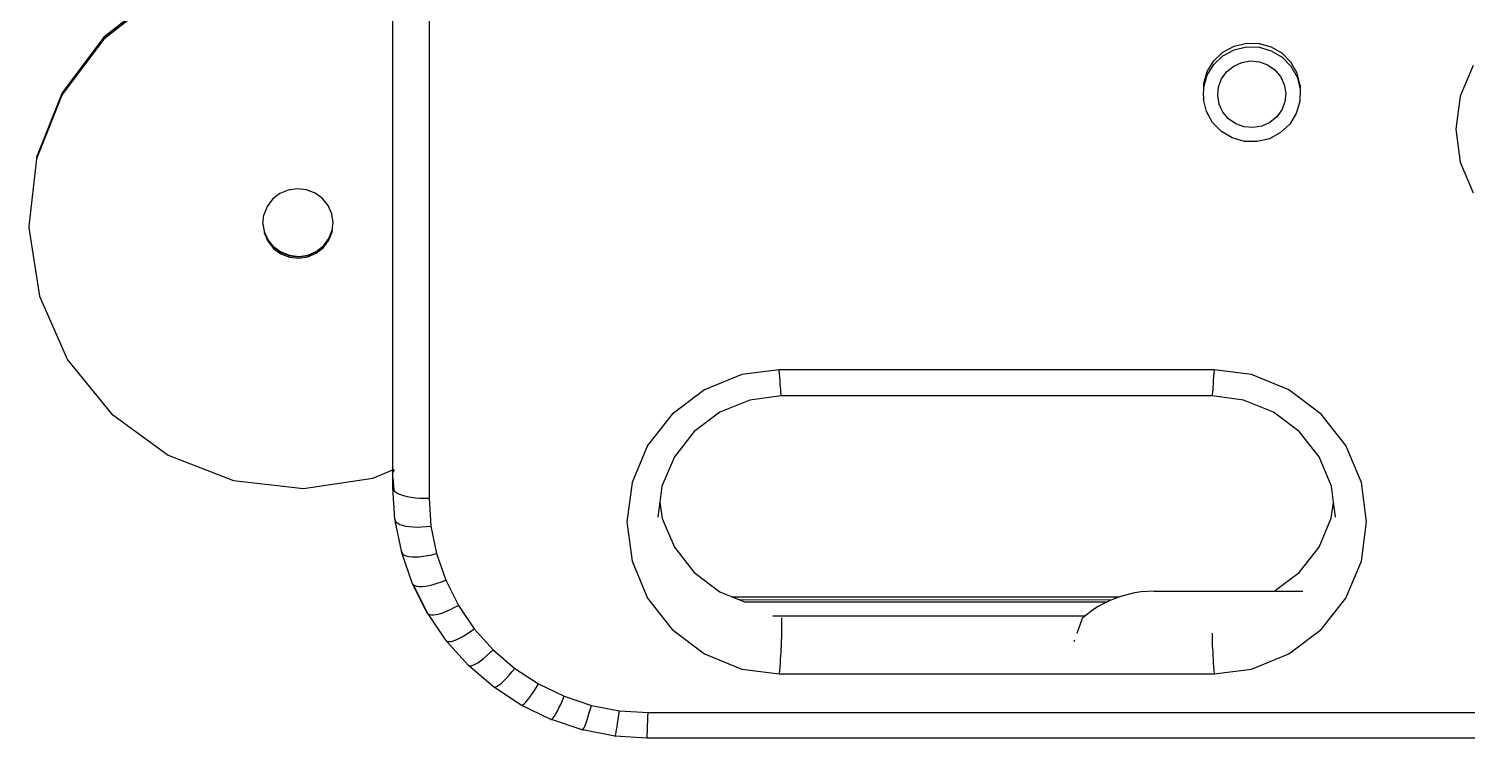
# Model space of a CAD drawing. Extents: x 3485972 to 3601240, y -625657 to -591207.
# Drawn here: x 3510098.2 to 3510334.1, y -597266.4 to -597150 of the extents above; entities that cross this region are included whole.
import ezdxf

# ---------------------------------------------------------------- set-up
doc = ezdxf.new("R2010")
doc.units = 0
doc.header["$LTSCALE"] = 6
doc.header["$MEASUREMENT"] = 0
doc.layers.add('medical equipment', color=171, linetype='CONTINUOUS', lineweight=25)

msp = doc.modelspace()

# ---------------------------------------------------------------- linework, layer by layer
at = {"layer": 'medical equipment'}
for p, q in [((3510163.88, -597085.52), (3510163.88, -597227)), ((3510157.93, -597222.35), (3510157.93, -597141.66)), ((3510119.56, -597144.33), (3510110.55, -597151.38)), ((3510119.56, -597144.61), (3510110.56, -597151.67)), ((3510110.58, -597151.46), (3510119.59, -597144.4)), ((3510110.55, -597151.38), (3510103.72, -597160.5)), ((3510110.56, -597151.67), (3510103.73, -597160.79)), ((3510103.75, -597160.58), (3510110.58, -597151.46)), ((3510294.06, -597153.82), (3510295.88, -597152.83)), ((3510295.88, -597152.83), (3510297.9, -597152.35)), ((3510295.88, -597153.46), (3510297.9, -597152.97)), ((3510297.9, -597152.35), (3510299.98, -597152.39)), ((3510297.9, -597152.97), (3510299.98, -597153.01)), ((3510299.98, -597152.39), (3510301.98, -597152.96)), ((3510299.98, -597153.01), (3510301.98, -597153.58)), ((3510301.98, -597152.96), (3510303.76, -597154.01)), ((3510291.48, -597156.97), (3510292.56, -597155.23)), ((3510292.56, -597155.23), (3510294.06, -597153.82)), ((3510292.56, -597155.85), (3510294.06, -597154.44)), ((3510294.06, -597154.44), (3510295.88, -597153.46)), ((3510295.81, -597156.11), (3510297.13, -597155.51)), ((3510297.13, -597155.51), (3510298.57, -597155.27)), ((3510298.57, -597155.27), (3510300.02, -597155.4)), ((3510300.02, -597155.4), (3510301.38, -597155.9)), ((3510301.98, -597153.58), (3510303.76, -597154.64)), ((3510305.2, -597155.48), (3510303.76, -597154.01)), ((3510303.76, -597154.64), (3510305.2, -597156.11)), ((3510306.2, -597157.27), (3510305.2, -597155.48)), ((3510290.9, -597158.93), (3510291.48, -597156.97)), ((3510290.9, -597159.56), (3510291.48, -597157.6)), ((3510291.48, -597157.6), (3510292.56, -597155.85)), ((3510293.84, -597158.19), (3510294.69, -597157.02)), ((3510294.69, -597157.02), (3510295.81, -597156.11)), ((3510301.38, -597155.9), (3510302.57, -597156.72)), ((3510302.57, -597156.72), (3510303.5, -597157.82)), ((3510303.5, -597157.82), (3510304.11, -597159.12)), ((3510305.2, -597156.11), (3510306.2, -597157.9)), ((3510306.7, -597159.25), (3510306.2, -597157.27)), ((3510306.2, -597157.9), (3510306.7, -597159.88)), ((3510335.08, -597156.02), (3510332.95, -597161.05)), ((3510290.86, -597160.97), (3510290.9, -597159.56)), ((3510290.9, -597159.56), (3510290.9, -597158.93)), ((3510293.2, -597160.95), (3510293.34, -597159.52)), ((3510293.34, -597159.52), (3510293.84, -597158.19)), ((3510304.11, -597159.12), (3510304.35, -597160.53)), ((3510306.7, -597159.88), (3510306.66, -597161.92)), ((3510306.7, -597159.25), (3510306.7, -597159.88)), ((3510103.72, -597160.5), (3510099.52, -597171.07)), ((3510103.73, -597160.79), (3510099.53, -597171.35)), ((3510099.55, -597171.14), (3510103.75, -597160.58)), ((3510290.86, -597160.97), (3510290.86, -597161.6)), ((3510291.35, -597163.58), (3510290.86, -597161.6)), ((3510293.45, -597162.35), (3510293.2, -597160.95)), ((3510294.06, -597163.65), (3510293.45, -597162.35)), ((3510304.22, -597161.95), (3510303.71, -597163.29)), ((3510304.35, -597160.53), (3510304.22, -597161.95)), ((3510306.66, -597161.92), (3510306.08, -597163.88)), ((3510332.95, -597161.05), (3510332.23, -597166.45)), ((3510292.36, -597165.37), (3510291.35, -597163.58)), ((3510294.99, -597164.75), (3510294.06, -597163.65)), ((3510296.18, -597165.58), (3510294.99, -597164.75)), ((3510302.87, -597164.46), (3510301.75, -597165.37)), ((3510303.71, -597163.29), (3510302.87, -597164.46)), ((3510306.08, -597163.88), (3510305, -597165.62)), ((3510293.8, -597166.84), (3510292.36, -597165.37)), ((3510295.58, -597167.89), (3510293.8, -597166.84)), ((3510297.54, -597166.07), (3510296.18, -597165.58)), ((3510298.99, -597166.2), (3510297.54, -597166.07)), ((3510300.43, -597165.96), (3510298.99, -597166.2)), ((3510301.75, -597165.37), (3510300.43, -597165.96)), ((3510303.5, -597167.03), (3510301.68, -597168.02)), ((3510305, -597165.62), (3510303.5, -597167.03)), ((3510332.23, -597166.45), (3510332.95, -597171.85)), ((3510297.58, -597168.46), (3510295.58, -597167.89)), ((3510299.66, -597168.5), (3510297.58, -597168.46)), ((3510301.68, -597168.02), (3510299.66, -597168.5)), ((3510099.53, -597171.35), (3510098.24, -597182.35)), ((3510099.52, -597171.07), (3510099.55, -597171.14)), ((3510099.55, -597171.14), (3510099.53, -597171.35)), ((3510332.95, -597171.85), (3510335.08, -597176.89)), ((3510140.79, -597176.45), (3510139.4, -597177.04)), ((3510142.28, -597176.23), (3510140.79, -597176.45)), ((3510143.78, -597176.4), (3510142.28, -597176.23)), ((3510145.18, -597176.95), (3510143.78, -597176.4)), ((3510146.4, -597177.83), (3510145.18, -597176.95)), ((3510137.33, -597179.16), (3510136.78, -597180.54)), ((3510138.23, -597177.97), (3510137.33, -597179.16)), ((3510139.4, -597177.04), (3510138.23, -597177.97)), ((3510147.34, -597179), (3510146.4, -597177.83)), ((3510147.94, -597180.36), (3510147.34, -597179)), ((3510136.61, -597182.02), (3510136.78, -597180.54)), ((3510148.17, -597181.83), (3510147.94, -597180.36)), ((3510098.24, -597182.35), (3510098.27, -597182.43)), ((3510098.27, -597182.43), (3510098.25, -597182.64)), ((3510098.25, -597182.64), (3510099.98, -597193.87)), ((3510136.61, -597182.02), (3510136.84, -597183.2)), ((3510136.84, -597183.2), (3510136.87, -597183.28)), ((3510136.87, -597183.28), (3510136.84, -597183.49)), ((3510136.84, -597183.49), (3510137.45, -597184.85)), ((3510137.47, -597184.64), (3510136.87, -597183.28)), ((3510147.45, -597184.4), (3510148, -597183.02)), ((3510147.45, -597184.69), (3510148, -597183.31)), ((3510147.48, -597184.48), (3510148.03, -597183.1)), ((3510148, -597183.02), (3510148.17, -597181.83)), ((3510148.03, -597183.1), (3510148, -597183.02)), ((3510148, -597183.31), (3510148.03, -597183.1)), ((3510137.45, -597184.85), (3510138.39, -597186.02)), ((3510138.38, -597185.73), (3510137.47, -597184.64)), ((3510138.38, -597185.73), (3510139.6, -597186.61)), ((3510138.41, -597185.81), (3510138.38, -597185.73)), ((3510138.39, -597186.02), (3510139.6, -597186.9)), ((3510138.41, -597185.81), (3510139.63, -597186.69)), ((3510145.37, -597186.52), (3510146.55, -597185.59)), ((3510145.38, -597186.81), (3510146.56, -597185.88)), ((3510145.4, -597186.6), (3510146.58, -597185.67)), ((3510146.55, -597185.59), (3510147.45, -597184.4)), ((3510146.56, -597185.88), (3510147.45, -597184.69)), ((3510146.58, -597185.67), (3510147.48, -597184.48)), ((3510139.6, -597186.61), (3510141, -597187.16)), ((3510139.6, -597186.9), (3510141.01, -597187.45)), ((3510139.63, -597186.69), (3510141.03, -597187.24)), ((3510141, -597187.16), (3510142.5, -597187.33)), ((3510141.01, -597187.45), (3510142.51, -597187.62)), ((3510141.03, -597187.24), (3510142.53, -597187.41)), ((3510142.5, -597187.33), (3510143.99, -597187.11)), ((3510142.51, -597187.62), (3510144, -597187.4)), ((3510142.53, -597187.41), (3510144.02, -597187.19)), ((3510143.99, -597187.11), (3510145.37, -597186.52)), ((3510144, -597187.4), (3510145.38, -597186.81)), ((3510144.02, -597187.19), (3510145.4, -597186.6)), ((3510099.98, -597193.87), (3510104.6, -597204.29)), ((3510104.6, -597204.29), (3510111.8, -597213.18)), ((3510215.19, -597206.74), (3510209.04, -597209.24)), ((3510221.31, -597205.95), (3510215.19, -597206.74)), ((3510292.59, -597205.95), (3510221.31, -597205.95)), ((3510221.35, -597206.56), (3510221.31, -597205.95)), ((3510221.39, -597207.17), (3510221.35, -597206.56)), ((3510221.43, -597207.75), (3510221.39, -597207.17)), ((3510292.51, -597207.17), (3510292.47, -597207.75)), ((3510292.55, -597206.56), (3510292.51, -597207.17)), ((3510292.59, -597205.95), (3510292.55, -597206.56)), ((3510298.72, -597206.74), (3510292.59, -597205.95)), ((3510304.87, -597209.24), (3510298.72, -597206.74)), ((3510209.04, -597209.24), (3510203.76, -597213.21)), ((3510221.47, -597208.3), (3510221.43, -597207.75)), ((3510221.51, -597208.8), (3510221.47, -597208.3)), ((3510221.54, -597209.24), (3510221.51, -597208.8)), ((3510221.57, -597209.61), (3510221.54, -597209.24)), ((3510221.6, -597209.9), (3510221.57, -597209.61)), ((3510221.62, -597210.1), (3510221.6, -597209.9)), ((3510292.31, -597209.9), (3510292.29, -597210.1)), ((3510292.34, -597209.61), (3510292.31, -597209.9)), ((3510292.37, -597209.24), (3510292.34, -597209.61)), ((3510292.4, -597208.8), (3510292.37, -597209.24)), ((3510292.44, -597208.3), (3510292.4, -597208.8)), ((3510292.47, -597207.75), (3510292.44, -597208.3)), ((3510310.15, -597213.21), (3510304.87, -597209.24)), ((3510216.5, -597210.9), (3510211.58, -597212.9)), ((3510221.63, -597210.22), (3510216.5, -597210.9)), ((3510221.65, -597210.16), (3510221.62, -597210.1)), ((3510221.65, -597210.16), (3510221.63, -597210.22)), ((3510292.27, -597210.22), (3510221.63, -597210.22)), ((3510221.65, -597210.1), (3510221.65, -597210.16)), ((3510292.26, -597210.16), (3510292.26, -597210.1)), ((3510292.29, -597210.1), (3510292.26, -597210.16)), ((3510292.27, -597210.22), (3510292.26, -597210.16)), ((3510297.4, -597210.9), (3510292.27, -597210.22)), ((3510302.33, -597212.9), (3510297.4, -597210.9)), ((3510111.8, -597213.18), (3510121.08, -597219.95)), ((3510203.76, -597213.21), (3510199.71, -597218.39)), ((3510211.58, -597212.9), (3510207.35, -597216.08)), ((3510306.56, -597216.08), (3510302.33, -597212.9)), ((3510314.2, -597218.39), (3510310.15, -597213.21)), ((3510207.35, -597216.08), (3510204.1, -597220.23)), ((3510309.81, -597220.23), (3510306.56, -597216.08)), ((3510199.71, -597218.39), (3510197.16, -597224.42)), ((3510316.75, -597224.42), (3510314.2, -597218.39)), ((3510121.08, -597219.95), (3510131.81, -597224.12)), ((3510204.1, -597220.23), (3510202.06, -597225.06)), ((3510311.85, -597225.06), (3510309.81, -597220.23)), ((3510131.81, -597224.12), (3510143.27, -597225.42)), ((3510143.27, -597225.42), (3510154.66, -597223.75)), ((3510154.66, -597223.75), (3510157.93, -597222.35)), ((3510157.93, -597225.3), (3510157.93, -597222.35)), ((3510157.99, -597222.33), (3510158.16, -597222.26)), ((3510158.01, -597222.64), (3510157.99, -597222.72)), ((3510158.14, -597225.75), (3510157.99, -597223.65)), ((3510158.16, -597222.4), (3510158.01, -597222.64)), ((3510158.28, -597230.46), (3510157.93, -597225.3)), ((3510157.93, -597225.3), (3510157.99, -597225.54)), ((3510157.99, -597225.54), (3510158.14, -597225.75)), ((3510158.14, -597225.75), (3510158.16, -597225.78)), ((3510158.16, -597225.78), (3510158.41, -597226.01)), ((3510158.41, -597226.01), (3510158.76, -597226.22)), ((3510158.76, -597226.22), (3510159.2, -597226.41)), ((3510159.2, -597226.41), (3510159.71, -597226.58)), ((3510197.16, -597224.42), (3510196.29, -597230.89)), ((3510202.06, -597225.06), (3510201.74, -597227.64)), ((3510312.16, -597227.64), (3510311.85, -597225.06)), ((3510317.61, -597230.89), (3510316.75, -597224.42)), ((3510159.71, -597226.58), (3510160.29, -597226.72)), ((3510160.29, -597226.72), (3510160.93, -597226.84)), ((3510160.93, -597226.84), (3510161.63, -597226.93)), ((3510161.63, -597226.93), (3510162.36, -597226.98)), ((3510162.36, -597226.98), (3510163.11, -597227.01)), ((3510163.11, -597227.01), (3510163.88, -597227)), ((3510163.88, -597227), (3510164.19, -597231.59)), ((3510201.74, -597227.64), (3510201.41, -597230.13)), ((3510201.74, -597227.64), (3510202.1, -597230.32)), ((3510311.81, -597230.3), (3510312.16, -597227.64)), ((3510312.5, -597230.07), (3510312.16, -597227.64)), ((3510158.28, -597230.46), (3510158.34, -597230.7)), ((3510158.34, -597230.7), (3510158.5, -597230.93)), ((3510159.35, -597235.67), (3510158.34, -597230.7)), ((3510158.5, -597230.93), (3510158.76, -597231.13)), ((3510158.76, -597231.13), (3510159.1, -597231.31)), ((3510196.29, -597230.89), (3510197.16, -597237.36)), ((3510202.1, -597230.32), (3510204.1, -597235.04)), ((3510309.81, -597235.04), (3510311.81, -597230.3)), ((3510312.5, -597230.13), (3510312.5, -597230.07)), ((3510316.75, -597237.36), (3510317.61, -597230.89)), ((3510159.1, -597231.31), (3510159.53, -597231.46)), ((3510159.53, -597231.46), (3510160.04, -597231.58)), ((3510160.04, -597231.58), (3510160.62, -597231.66)), ((3510160.62, -597231.66), (3510161.26, -597231.72)), ((3510161.26, -597231.72), (3510161.95, -597231.74)), ((3510161.95, -597231.74), (3510162.67, -597231.72)), ((3510162.67, -597231.72), (3510163.42, -597231.68)), ((3510163.42, -597231.68), (3510164.19, -597231.59)), ((3510164.19, -597231.59), (3510165.11, -597236.11)), ((3510159.35, -597235.67), (3510159.35, -597235.73)), ((3510159.38, -597235.82), (3510159.35, -597235.73)), ((3510159.38, -597235.82), (3510159.41, -597235.96)), ((3510204.1, -597235.04), (3510207.35, -597239.19)), ((3510306.56, -597239.19), (3510309.81, -597235.04)), ((3510161.16, -597241.04), (3510159.41, -597235.96)), ((3510159.41, -597235.96), (3510159.56, -597236.17)), ((3510159.56, -597236.17), (3510159.81, -597236.34)), ((3510159.81, -597236.34), (3510160.15, -597236.47)), ((3510160.15, -597236.47), (3510160.57, -597236.56)), ((3510160.57, -597236.56), (3510161.07, -597236.62)), ((3510161.07, -597236.62), (3510161.63, -597236.63)), ((3510161.63, -597236.63), (3510162.25, -597236.61)), ((3510162.25, -597236.61), (3510162.92, -597236.54)), ((3510162.92, -597236.54), (3510163.63, -597236.43)), ((3510163.63, -597236.43), (3510164.36, -597236.29)), ((3510164.36, -597236.29), (3510165.11, -597236.11)), ((3510165.11, -597236.11), (3510166.61, -597240.47)), ((3510197.16, -597237.36), (3510199.71, -597243.39)), ((3510314.2, -597243.39), (3510316.75, -597237.36)), ((3510165.9, -597240.74), (3510166.61, -597240.47)), ((3510166.61, -597240.47), (3510168.69, -597244.6)), ((3510207.35, -597239.19), (3510211.58, -597242.37)), ((3510302.45, -597242.28), (3510306.56, -597239.19)), ((3510163.58, -597245.85), (3510161.16, -597241.04)), ((3510161.16, -597241.04), (3510161.31, -597241.22)), ((3510161.31, -597241.22), (3510161.55, -597241.36)), ((3510163.53, -597245.63), (3510161.31, -597241.22)), ((3510161.55, -597241.36), (3510161.87, -597241.45)), ((3510161.87, -597241.45), (3510162.28, -597241.49)), ((3510162.28, -597241.49), (3510162.75, -597241.49)), ((3510162.75, -597241.49), (3510163.29, -597241.43)), ((3510163.29, -597241.43), (3510163.89, -597241.33)), ((3510163.89, -597241.33), (3510164.53, -597241.18)), ((3510164.53, -597241.18), (3510165.2, -597240.98)), ((3510165.2, -597240.98), (3510165.9, -597240.74)), ((3510211.58, -597242.37), (3510214.79, -597243.67)), ((3510278.52, -597242.79), (3510277.49, -597243.07)), ((3510279.56, -597242.56), (3510278.52, -597242.79)), ((3510280.62, -597242.4), (3510279.56, -597242.56)), ((3510281.68, -597242.31), (3510280.62, -597242.4)), ((3510282.75, -597242.28), (3510281.68, -597242.31)), ((3510282.75, -597242.28), (3510302.45, -597242.28)), ((3510302.45, -597242.28), (3510307.15, -597242.28)), ((3510166.73, -597245.57), (3510167.37, -597245.29)), ((3510167.37, -597245.29), (3510168.02, -597244.96)), ((3510168.02, -597244.96), (3510168.69, -597244.6)), ((3510168.69, -597244.6), (3510171.3, -597248.43)), ((3510199.71, -597243.39), (3510203.76, -597248.57)), ((3510213.66, -597243.21), (3510277.07, -597243.21)), ((3510275.73, -597243.72), (3510214.79, -597243.67)), ((3510214.79, -597243.67), (3510215.74, -597244.06)), ((3510275, -597244.06), (3510215.74, -597244.06)), ((3510273.59, -597244.81), (3510272.69, -597245.39)), ((3510274.53, -597244.29), (3510273.59, -597244.81)), ((3510275, -597244.06), (3510274.53, -597244.29)), ((3510275.49, -597243.82), (3510275, -597244.06)), ((3510275.73, -597243.72), (3510275.49, -597243.82)), ((3510276.48, -597243.42), (3510275.73, -597243.72)), ((3510277.49, -597243.07), (3510276.48, -597243.42)), ((3510310.15, -597248.57), (3510314.2, -597243.39)), ((3510163.53, -597245.63), (3510163.58, -597245.85)), ((3510163.58, -597245.85), (3510163.72, -597246.01)), ((3510163.72, -597246.01), (3510163.95, -597246.12)), ((3510166.62, -597250.31), (3510163.72, -597246.01)), ((3510163.95, -597246.12), (3510164.25, -597246.17)), ((3510164.25, -597246.17), (3510164.62, -597246.17)), ((3510164.62, -597246.17), (3510165.07, -597246.1)), ((3510165.07, -597246.1), (3510165.58, -597245.98)), ((3510165.58, -597245.98), (3510166.13, -597245.8)), ((3510166.13, -597245.8), (3510166.73, -597245.57)), ((3510271.38, -597246.39), (3510220.22, -597246.39)), ((3510221.65, -597246.64), (3510221.65, -597250.1)), ((3510270.14, -597249.17), (3510271.01, -597246.7)), ((3510271.38, -597246.39), (3510271.01, -597246.7)), ((3510271.83, -597246.02), (3510271.38, -597246.39)), ((3510272.69, -597245.39), (3510271.83, -597246.02)), ((3510168.45, -597250.19), (3510168.96, -597249.94)), ((3510168.96, -597249.94), (3510169.51, -597249.64)), ((3510169.51, -597249.64), (3510170.09, -597249.28)), ((3510170.09, -597249.28), (3510170.69, -597248.87)), ((3510170.69, -597248.87), (3510171.3, -597248.43)), ((3510171.3, -597248.43), (3510174.4, -597251.89)), ((3510203.76, -597248.57), (3510209.04, -597252.54)), ((3510221.65, -597250.1), (3510221.64, -597250.26)), ((3510292.26, -597249.17), (3510292.26, -597250.1)), ((3510292.26, -597250.1), (3510292.27, -597250.26)), ((3510304.87, -597252.54), (3510310.15, -597248.57)), ((3510166.62, -597250.31), (3510166.75, -597250.46)), ((3510170.34, -597254.47), (3510166.75, -597250.46)), ((3510166.75, -597250.46), (3510166.95, -597250.54)), ((3510166.95, -597250.54), (3510167.23, -597250.55)), ((3510167.23, -597250.55), (3510167.58, -597250.5)), ((3510167.58, -597250.5), (3510167.98, -597250.37)), ((3510167.98, -597250.37), (3510168.45, -597250.19)), ((3510173.32, -597252.89), (3510173.85, -597252.41)), ((3510173.85, -597252.41), (3510174.4, -597251.89)), ((3510174.4, -597251.89), (3510177.93, -597254.93)), ((3510221.54, -597252.27), (3510221.51, -597252.84)), ((3510221.57, -597251.74), (3510221.54, -597252.27)), ((3510221.6, -597251.27), (3510221.57, -597251.74)), ((3510221.62, -597250.85), (3510221.6, -597251.27)), ((3510221.63, -597250.52), (3510221.62, -597250.85)), ((3510221.64, -597250.26), (3510221.63, -597250.52)), ((3510269.67, -597250.52), (3510269.76, -597250.26)), ((3510292.27, -597250.26), (3510292.27, -597250.52)), ((3510292.27, -597250.52), (3510292.29, -597250.85)), ((3510292.29, -597250.85), (3510292.31, -597251.27)), ((3510292.31, -597251.27), (3510292.34, -597251.74)), ((3510292.34, -597251.74), (3510292.37, -597252.27)), ((3510292.37, -597252.27), (3510292.4, -597252.84)), ((3510174.44, -597257.99), (3510170.34, -597254.47)), ((3510170.34, -597254.47), (3510170.52, -597254.53)), ((3510170.52, -597254.53), (3510170.77, -597254.51)), ((3510170.77, -597254.51), (3510171.08, -597254.41)), ((3510171.08, -597254.41), (3510171.44, -597254.24)), ((3510171.44, -597254.24), (3510171.85, -597254)), ((3510171.85, -597254), (3510172.31, -597253.69)), ((3510172.31, -597253.69), (3510172.8, -597253.32)), ((3510172.8, -597253.32), (3510173.32, -597252.89)), ((3510209.04, -597252.54), (3510215.19, -597255.04)), ((3510221.39, -597254.66), (3510221.35, -597255.26)), ((3510221.43, -597254.05), (3510221.39, -597254.66)), ((3510221.47, -597253.44), (3510221.43, -597254.05)), ((3510221.51, -597252.84), (3510221.47, -597253.44)), ((3510292.4, -597252.84), (3510292.44, -597253.44)), ((3510292.44, -597253.44), (3510292.47, -597254.05)), ((3510292.47, -597254.05), (3510292.51, -597254.66)), ((3510292.51, -597254.66), (3510292.55, -597255.26)), ((3510298.72, -597255.04), (3510304.87, -597252.54)), ((3510175.74, -597257.34), (3510176.13, -597256.97)), ((3510176.13, -597256.97), (3510176.55, -597256.54)), ((3510176.55, -597256.54), (3510177, -597256.05)), ((3510177, -597256.05), (3510177.46, -597255.51)), ((3510177.46, -597255.51), (3510177.93, -597254.93)), ((3510177.93, -597254.93), (3510181.83, -597257.49)), ((3510215.19, -597255.04), (3510221.31, -597255.83)), ((3510221.35, -597255.26), (3510221.31, -597255.83)), ((3510221.31, -597255.83), (3510292.59, -597255.83)), ((3510292.55, -597255.26), (3510292.59, -597255.83)), ((3510292.59, -597255.83), (3510298.72, -597255.04)), ((3510178.96, -597260.96), (3510174.44, -597257.99)), ((3510174.44, -597257.99), (3510174.59, -597258.03)), ((3510174.59, -597258.03), (3510174.81, -597257.98)), ((3510174.81, -597257.98), (3510175.07, -597257.84)), ((3510175.07, -597257.84), (3510175.38, -597257.63)), ((3510175.38, -597257.63), (3510175.74, -597257.34)), ((3510180.36, -597259.74), (3510180.7, -597259.26)), ((3510180.7, -597259.26), (3510181.07, -597258.72)), ((3510181.07, -597258.72), (3510181.45, -597258.13)), ((3510181.45, -597258.13), (3510181.83, -597257.49)), ((3510181.83, -597257.49), (3510186.05, -597259.52)), ((3510185.75, -597260.21), (3510186.05, -597259.52)), ((3510186.05, -597259.52), (3510190.49, -597261.01)), ((3510183.85, -597263.32), (3510178.96, -597260.96)), ((3510178.96, -597260.96), (3510179.09, -597260.98)), ((3510179.09, -597260.98), (3510179.27, -597260.9)), ((3510179.27, -597260.9), (3510179.49, -597260.74)), ((3510179.49, -597260.74), (3510179.74, -597260.49)), ((3510179.74, -597260.49), (3510180.03, -597260.15)), ((3510180.03, -597260.15), (3510180.36, -597259.74)), ((3510184.92, -597261.95), (3510185.18, -597261.43)), ((3510185.18, -597261.43), (3510185.46, -597260.84)), ((3510185.46, -597260.84), (3510185.75, -597260.21)), ((3510190.1, -597262.39), (3510190.29, -597261.72)), ((3510190.29, -597261.72), (3510190.49, -597261.01)), ((3510190.49, -597261.01), (3510195.1, -597261.9)), ((3510183.85, -597263.32), (3510183.95, -597263.32)), ((3510183.95, -597263.32), (3510184.08, -597263.23)), ((3510188.99, -597265), (3510183.95, -597263.32)), ((3510184.08, -597263.23), (3510184.25, -597263.04)), ((3510184.25, -597263.04), (3510184.45, -597262.76)), ((3510184.45, -597262.76), (3510184.67, -597262.39)), ((3510184.67, -597262.39), (3510184.92, -597261.95)), ((3510189.41, -597264.41), (3510189.56, -597264.02)), ((3510189.56, -597264.02), (3510189.73, -597263.55)), ((3510189.73, -597263.55), (3510189.91, -597263)), ((3510189.91, -597263), (3510190.1, -597262.39)), ((3510194.71, -597264.52), (3510194.8, -597263.96)), ((3510194.8, -597263.96), (3510194.9, -597263.33)), ((3510194.9, -597263.33), (3510195, -597262.64)), ((3510195, -597262.64), (3510195.1, -597261.9)), ((3510195.1, -597261.9), (3510199.79, -597262.2)), ((3510199.71, -597264.27), (3510199.74, -597263.64)), ((3510199.74, -597263.64), (3510199.76, -597262.94)), ((3510199.76, -597262.94), (3510199.79, -597262.2)), ((3510199.79, -597262.2), (3510523.49, -597262.2)), ((3510188.99, -597265), (3510189.01, -597265.04)), ((3510189.01, -597265.04), (3510189.07, -597265.03)), ((3510189.07, -597265.03), (3510189.17, -597264.92)), ((3510194.35, -597266.08), (3510189.07, -597265.03)), ((3510189.17, -597264.92), (3510189.28, -597264.72)), ((3510189.28, -597264.72), (3510189.41, -597264.41)), ((3510194.35, -597266.08), (3510194.38, -597266.07)), ((3510194.38, -597266.07), (3510194.43, -597265.95)), ((3510199.61, -597266.4), (3510194.38, -597266.07)), ((3510194.43, -597265.95), (3510194.49, -597265.73)), ((3510194.49, -597265.73), (3510194.55, -597265.42)), ((3510194.55, -597265.42), (3510194.63, -597265.01)), ((3510194.63, -597265.01), (3510194.71, -597264.52)), ((3510199.61, -597266.4), (3510199.62, -597266.28)), ((3510523.67, -597266.4), (3510199.61, -597266.4)), ((3510199.62, -597266.28), (3510199.63, -597266.06)), ((3510199.63, -597266.06), (3510199.65, -597265.74)), ((3510199.65, -597265.74), (3510199.67, -597265.34)), ((3510199.67, -597265.34), (3510199.69, -597264.84)), ((3510199.69, -597264.84), (3510199.71, -597264.27))]:
    msp.add_line(p, q, dxfattribs=at)

doc.saveas('drawing.dxf')
